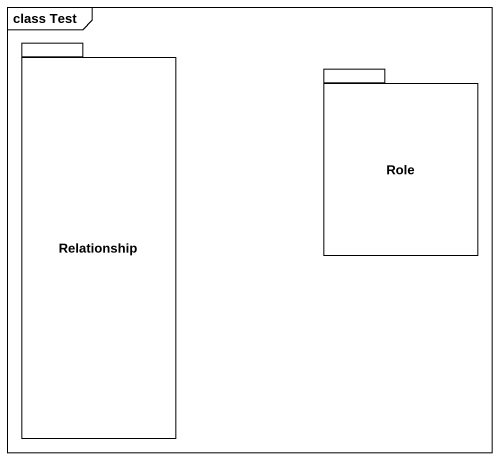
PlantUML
@startuml
mainframe class Test
package Relationship {
}
package Role {
}
@enduml
